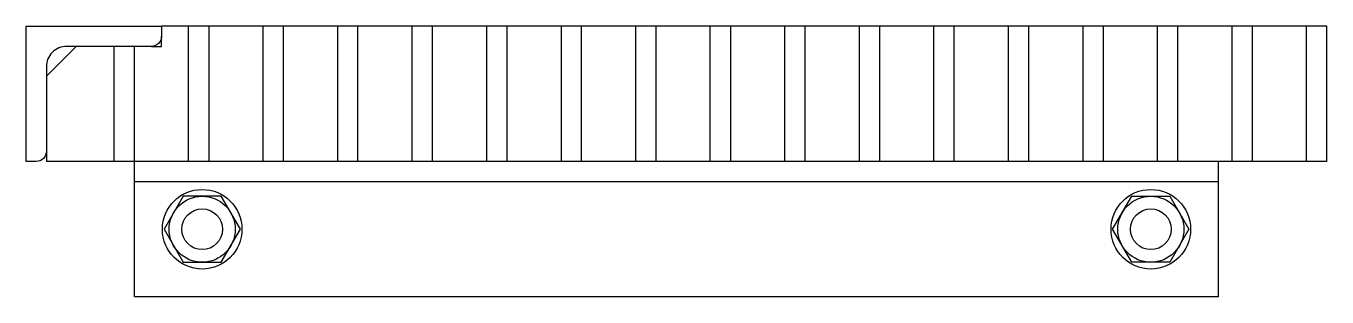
# Model space of a CAD drawing. Header units: inches. Extents: x 0 to 12, y -2.5 to 0.
import ezdxf

# ---------------------------------------------------------------- set-up
doc = ezdxf.new("R2010")
doc.units = ezdxf.units.IN
doc.header["$MEASUREMENT"] = 0

msp = doc.modelspace()

# ---------------------------------------------------------------- linework, layer by layer
at = {"color": 0, "linetype": 'ByBlock'}
for p, q in [((12, 0), (1.25, 0)), ((1.5, -1.25), (1.5, 0)), ((1.688, -1.25), (1.688, 0)), ((2.188, -1.25), (2.188, 0)), ((2.375, -1.25), (2.375, 0)), ((2.875, -1.25), (2.875, 0)), ((3.062, -1.25), (3.062, 0)), ((3.562, -1.25), (3.562, 0)), ((3.75, -1.25), (3.75, 0)), ((4.25, -1.25), (4.25, 0)), ((4.438, -1.25), (4.438, 0)), ((4.938, -1.25), (4.938, 0)), ((5.125, -1.25), (5.125, 0)), ((5.625, -1.25), (5.625, 0)), ((5.812, -1.25), (5.812, 0)), ((6.312, -1.25), (6.312, 0)), ((6.5, -1.25), (6.5, 0)), ((7, -1.25), (7, 0)), ((7.188, -1.25), (7.188, 0)), ((7.688, -1.25), (7.688, 0)), ((7.875, -1.25), (7.875, 0)), ((8.375, -1.25), (8.375, 0)), ((8.562, -1.25), (8.562, 0)), ((9.062, -1.25), (9.062, 0)), ((9.25, -1.25), (9.25, 0)), ((9.75, -1.25), (9.75, 0)), ((9.938, -1.25), (9.938, 0)), ((10.438, -1.25), (10.438, 0)), ((10.625, -1.25), (10.625, 0)), ((11.125, -1.25), (11.125, 0)), ((11.312, -1.25), (11.312, 0)), ((11.812, -1.25), (11.812, 0)), ((12, -1.25), (12, 0)), ((1.25, -0.188), (1.25, -0.094)), ((0.812, -1.25), (0.812, -0.188)), ((1, -1.25), (1, -0.188)), ((1.156, -0.188), (1.25, -0.188)), ((0.188, -1.156), (0.188, -1.25)), ((12, -1.25), (0.188, -1.25)), ((1, -2.5), (1, -1.25)), ((11, -2.5), (11, -1.25)), ((11, -1.438), (1, -1.438)), ((11, -2.5), (1, -2.5))]:
    msp.add_line(p, q, dxfattribs=at)
at = {"color": 0}
msp.add_line((0.188, -0.463), (0.463, -0.188), dxfattribs=at)
at = {"color": 0, "linetype": 'ByBlock'}
msp.add_lwpolyline([(0, 0), (1.25, 0), (1.25, -0.094, -0.414214), (1.156, -0.188), (0.375, -0.188, 0.414214), (0.188, -0.375), (0.188, -1.156, -0.414214), (0.094, -1.25), (0, -1.25), (0, 0)], format="xyb", dxfattribs=at)
for points in [[(1.977, -1.875), (1.801, -1.57), (1.449, -1.57), (1.273, -1.875), (1.449, -2.18), (1.801, -2.18)], [(10.023, -1.875), (10.199, -1.57), (10.551, -1.57), (10.727, -1.875), (10.551, -2.18), (10.199, -2.18)]]:
    msp.add_lwpolyline(points, close=True, dxfattribs=at)
for centre, radius in [((1.625, -1.875), 0.367), ((10.375, -1.875), 0.367), ((1.625, -1.875), 0.305), ((10.375, -1.875), 0.305), ((1.625, -1.875), 0.188), ((10.375, -1.875), 0.188)]:
    msp.add_circle(centre, radius, dxfattribs=at)

doc.saveas('drawing.dxf')
